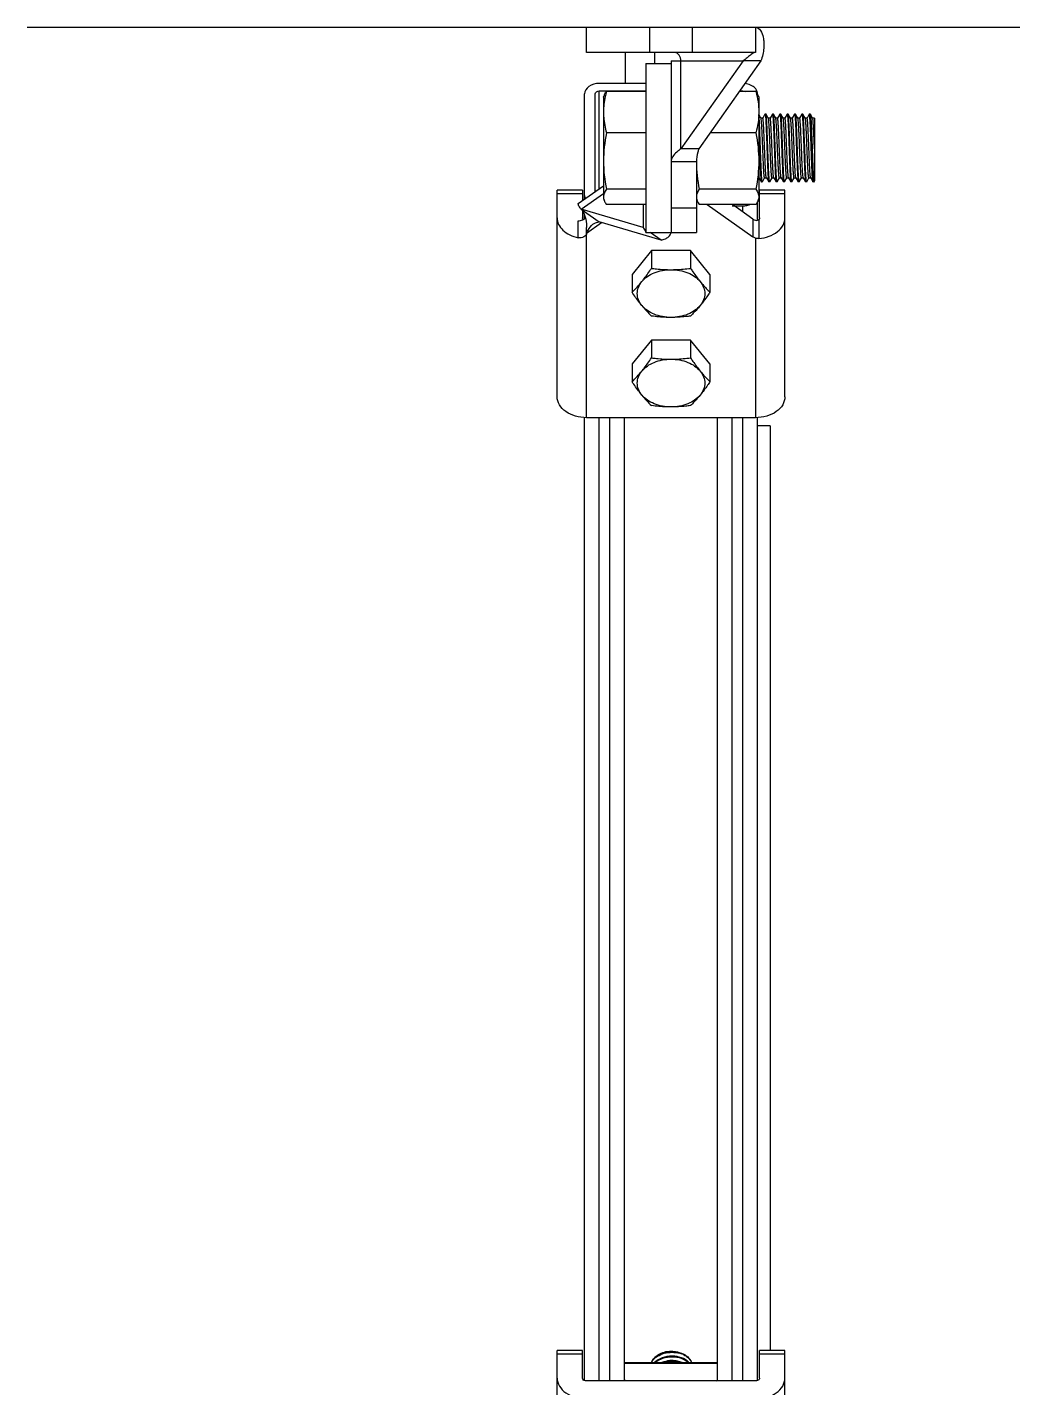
# Model space of a CAD drawing. Extents: x 27938 to 1042331, y -235042 to 1535213.
# Drawn here: x 721192 to 723906, y 767010 to 770755 of the extents above; entities that cross this region are included whole.
import ezdxf

# ---------------------------------------------------------------- set-up
doc = ezdxf.new("R2010")
doc.units = 0
doc.header["$LTSCALE"] = 1000
doc.header["$MEASUREMENT"] = 0
doc.layers.add('bz', color=2, linetype='Continuous')

msp = doc.modelspace()

# ---------------------------------------------------------------- linework, layer by layer
at = {"linetype": 'Continuous'}
for p, q in [((722732.6, 770684.9), (722732.6, 770754.6)), ((722732.6, 770754.6), (723197.3, 770754.6)), ((722906.9, 770684.9), (722906.9, 770754.6)), ((723023, 770754.6), (723023, 770684.9)), ((723197.3, 770754.6), (723197.3, 770684.9)), ((723197.3, 770684.9), (722732.6, 770684.9)), ((722838.8, 770684.9), (722838.8, 770599.8)), ((722919.3, 770684.9), (722919.3, 770654.5)), ((722895.2, 770654.5), (722895.2, 770189.9)), ((722895.2, 770654.5), (722964.9, 770654.5)), ((722964.9, 770661.7), (722964.9, 770189.9)), ((722964.9, 770661.7), (723163.2, 770661.7)), ((723163.2, 770661.7), (722992.1, 770419.7)), ((722992.1, 770419.7), (722992.1, 770661.7)), ((723212.5, 770661.7), (723041.4, 770419.7)), ((723212.5, 770661.7), (723163.2, 770661.7)), ((722895.2, 770599.8), (722767.4, 770599.8)), ((722726.8, 770281.1), (722726.8, 770571)), ((722755.8, 770301.7), (722755.8, 770571)), ((722767.4, 770309.9), (722767.4, 770579.2)), ((722767.4, 770579.2), (722895.2, 770579.2)), ((722779.1, 770561.6), (722780.9, 770566.7)), ((722779.1, 770561.6), (722779.1, 770282.8)), ((722895.2, 770577.6), (722786.9, 770577.6)), ((723198.7, 770577.6), (723153.1, 770577.6)), ((723154.2, 770579.2), (723162.4, 770579.2)), ((723162.4, 770577.6), (723162.4, 770579.2)), ((723204.7, 770566.7), (723206.5, 770561.6)), ((723206.5, 770561.6), (723206.5, 770282.8)), ((723212.5, 770504.1), (723206.5, 770514.4)), ((723212.6, 770503.9), (723212.5, 770504.1)), ((723217.5, 770504.1), (723212.5, 770504.1)), ((723212.8, 770503.5), (723212.6, 770503.9)), ((723223.6, 770514.9), (723217.4, 770504.1)), ((723223.6, 770514.9), (723223.8, 770515.1)), ((723226.4, 770515.1), (723223.8, 770515.1)), ((723226.6, 770514.9), (723226.4, 770515.1)), ((723232.8, 770504.1), (723226.6, 770514.9)), ((723232.9, 770503.9), (723232.8, 770504.1)), ((723237.8, 770504.1), (723232.8, 770504.1)), ((723244, 770514.9), (723237.7, 770504.1)), ((723244, 770514.9), (723244.2, 770515.1)), ((723246.7, 770515.1), (723244.2, 770515.1)), ((723246.9, 770514.9), (723246.7, 770515.1)), ((723253.2, 770504.1), (723246.9, 770514.9)), ((723253.3, 770503.9), (723253.2, 770504.1)), ((723258.1, 770504.1), (723253.2, 770504.1)), ((723264.3, 770514.9), (723258, 770504.1)), ((723264.3, 770514.9), (723264.5, 770515.1)), ((723267, 770515.1), (723264.5, 770515.1)), ((723267.2, 770514.9), (723267, 770515.1)), ((723273.5, 770504.1), (723267.2, 770514.9)), ((723273.6, 770503.9), (723273.5, 770504.1)), ((723278.5, 770504.1), (723273.5, 770504.1)), ((723273.7, 770503.7), (723273.6, 770503.9)), ((723284.6, 770514.9), (723278.4, 770504.1)), ((723284.6, 770514.9), (723284.8, 770515.1)), ((723287.4, 770515.1), (723284.8, 770515.1)), ((723287.6, 770514.9), (723287.4, 770515.1)), ((723293.8, 770504.1), (723287.6, 770514.9)), ((723293.9, 770503.9), (723293.8, 770504.1)), ((723298.8, 770504.1), (723293.8, 770504.1)), ((723305, 770514.9), (723298.7, 770504.1)), ((723305, 770514.9), (723305.2, 770515.1)), ((723307.7, 770515.1), (723305.2, 770515.1)), ((723307.9, 770514.9), (723307.7, 770515.1)), ((723314.1, 770504.1), (723307.9, 770514.9)), ((723314.2, 770503.9), (723314.1, 770504.1)), ((723319.1, 770504.1), (723314.1, 770504.1)), ((723325.3, 770514.9), (723319, 770504.1)), ((723325.3, 770514.9), (723325.5, 770515.1)), ((723328, 770515.1), (723325.5, 770515.1)), ((723328.2, 770514.9), (723328, 770515.1)), ((723334.5, 770504.1), (723328.2, 770514.9)), ((723334.6, 770503.9), (723334.5, 770504.1)), ((723339.4, 770504.1), (723334.5, 770504.1)), ((723345.6, 770514.9), (723339.4, 770504.1)), ((723345.8, 770515.1), (723345.6, 770514.9)), ((723348.3, 770515.1), (723345.8, 770515.1)), ((723348.3, 770515.1), (723348.5, 770514.9)), ((723354.8, 770504.1), (723348.5, 770514.9)), ((723348.5, 770514.9), (723348.6, 770514.8)), ((723354.9, 770503.9), (723354.8, 770504.1)), ((723359.8, 770504.1), (723354.8, 770504.1)), ((723359.9, 770504.4), (723359.7, 770504.1)), ((723359.9, 770504), (723359.8, 770504.1)), ((723359.9, 770504.4), (723359.9, 770331.4)), ((722895.2, 770463.8), (722786.9, 770463.8)), ((723198.7, 770463.8), (723072.6, 770463.8)), ((723041.4, 770419.7), (722992.1, 770419.7)), ((723034.6, 770384), (722964.9, 770384)), ((723034.6, 770384), (723034.6, 770189.9)), ((723206.5, 770340.3), (723207.2, 770340.3)), ((723207.1, 770340.5), (723207.2, 770340.3)), ((723207.2, 770340.3), (723213.5, 770329.4)), ((723216.4, 770329.4), (723222.6, 770340.2)), ((723222.6, 770340.3), (723227.5, 770340.3)), ((723227.4, 770340.5), (723227.3, 770340.7)), ((723227.4, 770340.5), (723227.5, 770340.3)), ((723227.5, 770340.3), (723233.8, 770329.4)), ((723236.7, 770329.4), (723243, 770340.2)), ((723242.9, 770340.3), (723247.8, 770340.3)), ((723247.7, 770340.5), (723247.8, 770340.3)), ((723247.8, 770340.3), (723254.1, 770329.4)), ((723257.1, 770329.4), (723263.3, 770340.2)), ((723263.2, 770340.3), (723268.2, 770340.3)), ((723268.1, 770340.5), (723268.2, 770340.3)), ((723268.2, 770340.3), (723274.5, 770329.4)), ((723277.4, 770329.4), (723283.6, 770340.2)), ((723283.5, 770340.3), (723288.5, 770340.3)), ((723288.4, 770340.5), (723288.5, 770340.3)), ((723288.5, 770340.3), (723294.8, 770329.4)), ((723297.7, 770329.4), (723303.9, 770340.2)), ((723303.9, 770340.3), (723308.8, 770340.3)), ((723308.7, 770340.5), (723308.8, 770340.3)), ((723308.8, 770340.3), (723315.1, 770329.4)), ((723318, 770329.4), (723324.3, 770340.2)), ((723324.2, 770340.3), (723329.2, 770340.3)), ((723329.1, 770340.5), (723328.4, 770343)), ((723329.1, 770340.5), (723329.2, 770340.3)), ((723329.2, 770340.3), (723335.4, 770329.4)), ((723338.4, 770329.4), (723344.6, 770340.2)), ((723344.5, 770340.3), (723349.5, 770340.3)), ((723349.4, 770340.5), (723349.5, 770340.3)), ((723349.5, 770340.3), (723355.8, 770329.4)), ((722651.3, 769737.3), (722651.3, 770306.1)), ((722721, 770306.1), (722651.3, 770306.1)), ((722721, 770295.8), (722651.3, 770295.8)), ((722709.6, 770269), (722779.1, 770318.1)), ((722717.3, 770253.6), (722779.1, 770297.2)), ((722721, 770306.1), (722721, 770277)), ((722895.2, 770308.4), (722786.9, 770308.4)), ((723198.7, 770308.4), (723042.5, 770308.4)), ((723208.8, 770230.1), (723208.8, 770306.1)), ((723278.5, 770306.1), (723208.8, 770306.1)), ((723278.5, 770295.8), (723208.8, 770295.8)), ((723213.5, 770329.4), (723213.7, 770329.2)), ((723216.2, 770329.2), (723213.7, 770329.2)), ((723216.4, 770329.4), (723216.2, 770329.2)), ((723233.8, 770329.4), (723234, 770329.2)), ((723236.5, 770329.2), (723234, 770329.2)), ((723236.7, 770329.4), (723236.5, 770329.2)), ((723254.1, 770329.4), (723254.3, 770329.2)), ((723256.9, 770329.2), (723254.3, 770329.2)), ((723257.1, 770329.4), (723256.9, 770329.2)), ((723274.5, 770329.4), (723274.7, 770329.2)), ((723277.2, 770329.2), (723274.7, 770329.2)), ((723277.4, 770329.4), (723277.2, 770329.2)), ((723278.5, 769737.3), (723278.5, 770306.1)), ((723294.8, 770329.4), (723295, 770329.2)), ((723297.5, 770329.2), (723295, 770329.2)), ((723297.7, 770329.4), (723297.5, 770329.2)), ((723315.1, 770329.4), (723315.3, 770329.2)), ((723317.8, 770329.2), (723315.3, 770329.2)), ((723318, 770329.4), (723317.8, 770329.2)), ((723335.4, 770329.4), (723335.6, 770329.2)), ((723338.2, 770329.2), (723335.6, 770329.2)), ((723338.4, 770329.4), (723338.2, 770329.2)), ((723358.5, 770329.2), (723356, 770329.2)), ((723358.5, 770329.2), (723358.7, 770329.4)), ((723358.7, 770329.4), (723359.9, 770331.4)), ((722779.1, 770282.8), (722780.9, 770277.7)), ((722895.2, 770266.7), (722786.9, 770266.7)), ((722888.4, 770266.7), (722888.4, 770203.5)), ((722964.9, 770257.9), (723034.6, 770257.9)), ((723034.6, 770282.8), (723036.5, 770277.7)), ((723198.7, 770266.7), (723042.5, 770266.7)), ((723064.2, 770266.7), (723190.4, 770177.4)), ((723133.3, 770263), (723162.4, 770263)), ((723190.4, 770226.7), (723133.9, 770266.7)), ((723162.4, 770246.6), (723162.4, 770263)), ((723203, 770223.4), (723203, 770274)), ((723204.7, 770277.7), (723206.5, 770282.8)), ((722709.4, 770175), (722709.4, 770221.9)), ((722717.3, 770253.6), (722766.6, 770218.7)), ((722888.4, 770203.5), (722717.3, 770253.6)), ((722721, 770251), (722721, 770230.1)), ((722726.8, 770227.6), (722726.8, 770237.8)), ((722726.8, 770237.7), (722730, 770226.1)), ((723190.4, 770226.7), (723190.4, 770177.4)), ((723206.8, 770225.5), (723206.8, 770173)), ((722732.6, 770187.9), (722773.4, 770216.7)), ((722732.6, 769679.8), (722732.6, 770203.6)), ((722937.7, 770168.6), (722766.6, 770218.7)), ((722895.2, 770189.9), (723034.6, 770189.9)), ((722937.7, 770168.6), (722907.7, 770189.9)), ((723197.2, 770174.1), (723197.2, 769679.8)), ((722911.2, 770139.8), (722857.6, 770074.1)), ((722911.2, 770139.8), (722911.2, 770090.9)), ((723018.5, 770139.8), (722911.2, 770139.8)), ((723018.5, 770139.8), (723018.5, 770090.9)), ((723072.2, 770074.1), (723018.5, 770139.8)), ((722857.6, 770074.1), (722857.6, 770025.2)), ((723072.2, 770074.1), (723072.2, 770025.2)), ((722911.2, 769893.4), (722857.6, 769827.7)), ((722911.2, 769893.4), (722911.2, 769844.5)), ((723018.5, 769893.4), (722911.2, 769893.4)), ((723018.5, 769893.4), (723018.5, 769844.5)), ((723072.2, 769827.7), (723018.5, 769893.4)), ((722857.6, 769827.7), (722857.6, 769778.8)), ((723072.2, 769827.7), (723072.2, 769778.8)), ((722726.8, 767029.6), (722726.8, 769679.8)), ((723197.2, 769679.8), (722732.6, 769679.8)), ((722767.4, 767028.4), (722767.4, 769679.8)), ((722796.5, 767028.4), (722796.5, 769679.8)), ((722837.1, 767028.4), (722837.1, 769679.8)), ((723092.7, 767028.4), (723092.7, 769679.8)), ((723133.3, 767028.4), (723133.3, 769679.8)), ((723162.4, 767028.4), (723162.4, 769679.8)), ((723203, 767029.6), (723203, 769679.8)), ((723237.9, 769657.1), (723203, 769657.1)), ((723237.9, 769657.1), (723237.9, 767112.5)), ((722651.3, 766543.7), (722651.3, 767112.5)), ((722721, 767112.5), (722651.3, 767112.5)), ((722721, 767036.6), (722721, 767112.5)), ((723208.8, 767036.6), (723208.8, 767112.5)), ((723278.5, 767112.5), (723208.8, 767112.5)), ((723278.5, 766543.7), (723278.5, 767112.5)), ((722721, 767102.3), (722651.3, 767102.3)), ((722837.1, 767079.3), (723092.7, 767079.3)), ((722837.1, 767077.6), (723092.7, 767077.6)), ((723278.5, 767102.3), (723208.8, 767102.3)), ((723197.2, 767028.4), (722732.6, 767028.4)), ((722839.2, 767029.9), (722840.6, 767028.4)), ((723089.2, 767028.4), (723090.6, 767029.9))]:
    msp.add_line(p, q, dxfattribs=at)
for points in [[(722721.5, 770250.6), (722723.3, 770246.9), (722726.8, 770237.7)], [(722730, 770226.1), (722732.1, 770213), (722732.6, 770203.6)]]:
    msp.add_lwpolyline(points, dxfattribs=at)
for centre, radius, start, end in [((723180.9, 770570.6), 22.2, 17.8947, 22.1691), ((722804.1, 770318.4), 108.4, 215.5714, 216.7651), ((722711.4, 770247.8), 25.6, 292.244, 297.8329), ((722712.1, 770246.4), 24, 297.8753, 299.7704), ((722625, 770266.1), 334.9, 313.9914, 320.7735), ((723143.8, 770200.4), 334.9, 219.2265, 226.0086), ((722625, 770019.7), 334.9, 313.9914, 320.7735), ((723143.8, 769954), 334.9, 219.2265, 226.0086), ((722967.4, 767029.9), 67.1, 100.3047, 102.2499), ((722967.5, 767017.1), 67.6, 99.5601, 100.813), ((722970.1, 767039.8), 68.9, 69.4703, 74.8773), ((722971, 767040.9), 66.1, 69.6939, 69.8962), ((722972, 767043.3), 63.5, 65.0364, 69.7243), ((722984.5, 767051.6), 40.6, 43.29, 44.8708)]:
    msp.add_arc(centre, radius, start, end, dxfattribs=at)
for points, knots in [([(723197.3, 770754.6), (723208.8, 770754.6), (723218.5, 770733.3), (723220.7, 770712.9), (723220.4, 770690.3), (723216.5, 770673.1), (723212.5, 770661.7)], [0, 0, 0, 0, 0.34128, 0.481725, 0.640517, 1, 1, 1, 1]), ([(722992.1, 770661.7), (722992.1, 770667.4), (722990, 770678), (722980.2, 770684.9), (722975.7, 770684.9)], [0, 0, 0, 0, 0.55976, 1, 1, 1, 1]), ([(723178.2, 770673.6), (723177.1, 770672.6), (723172.2, 770668.5), (723167.2, 770664.6), (723163.2, 770661.7)], [0, 0, 0, 0, 0.226541, 1, 1, 1, 1]), ([(723197.3, 770684.9), (723194.3, 770684.9), (723187.1, 770681.4), (723181.6, 770676.4), (723178.2, 770673.6)], [0, 0, 0, 0, 0.400704, 1, 1, 1, 1]), ([(722767.4, 770599.8), (722757.4, 770599.8), (722738.9, 770596), (722726.8, 770578.9), (722726.8, 770571)], [0, 0, 0, 0, 0.559767, 1, 1, 1, 1]), ([(723201.4, 770579), (723200.3, 770581.7), (723192.8, 770593), (723178.7, 770598.3), (723168.4, 770599.4)], [0, 0, 0, 0, 0.221061, 1, 1, 1, 1]), ([(722786.9, 770577.6), (722785.7, 770573), (722781.3, 770554.3), (722779.1, 770535.1), (722779.1, 770520.7)], [0, 0, 0, 0, 0.252048, 1, 1, 1, 1]), ([(722780.9, 770566.5), (722781.2, 770567.5), (722782.8, 770571.4), (722785.1, 770575), (722786.9, 770577.6)], [0, 0, 0, 0, 0.238306, 1, 1, 1, 1]), ([(723204.7, 770566.5), (723204.4, 770567.5), (723202.8, 770571.4), (723200.5, 770575), (723198.7, 770577.6)], [0, 0, 0, 0, 0.238306, 1, 1, 1, 1]), ([(723198.7, 770577.6), (723201.1, 770568.3), (723205, 770549.5), (723206.5, 770530.3), (723206.5, 770520.7)], [0, 0, 0, 0, 0.502209, 1, 1, 1, 1]), ([(723203, 770571), (723203, 770572.1), (723202.8, 770574.2), (723202.3, 770576.4), (723202, 770577.4)], [0, 0, 0, 0, 0.496614, 1, 1, 1, 1]), ([(722779.1, 770520.7), (722779.1, 770516), (722779.8, 770496.8), (722783.3, 770477.8), (722786.9, 770463.8)], [0, 0, 0, 0, 0.248826, 1, 1, 1, 1]), ([(723206.5, 770520.7), (723206.5, 770511.2), (723205, 770492), (723201.1, 770473.2), (723198.7, 770463.8)], [0, 0, 0, 0, 0.497791, 1, 1, 1, 1]), ([(723213.7, 770356.5), (723212.9, 770371.2), (723212.1, 770394.4), (723211, 770426), (723210.1, 770450.5), (723209.3, 770472.9), (723208.4, 770491.4), (723207.7, 770503.8), (723207.1, 770510.7), (723206.7, 770513.2), (723206.5, 770514.1)], [0, 0, 0, 0, 0.280313, 0.441626, 0.601058, 0.746568, 0.867171, 0.953784, 0.982215, 1, 1, 1, 1]), ([(723222.6, 770340.3), (723222.4, 770340.3), (723222.1, 770340.9), (723221.9, 770341.9), (723221.6, 770343.8), (723221.3, 770346.3), (723221, 770349.5), (723220.6, 770355), (723220, 770363.3), (723219.5, 770374.8), (723218.9, 770388), (723218.3, 770402.4), (723217.7, 770417.5), (723217.1, 770432.7), (723216.5, 770447.6), (723215.9, 770461.6), (723215.3, 770474.2), (723214.7, 770484.9), (723214.1, 770493.4), (723213.5, 770499.4), (723213.1, 770502.5), (723212.8, 770503.5)], [0, 0, 0, 0, 0.002911, 0.009851, 0.021077, 0.036552, 0.056152, 0.079719, 0.137881, 0.208992, 0.29053, 0.379595, 0.473019, 0.567477, 0.659607, 0.74613, 0.82397, 0.89036, 0.94295, 0.979899, 1, 1, 1, 1]), ([(723227.3, 770340.7), (723226.9, 770341.7), (723226.6, 770344.7), (723225.9, 770350.4), (723225.4, 770358.8), (723224.8, 770369.4), (723224.2, 770382), (723223.6, 770396), (723223, 770410.9), (723222.4, 770426.2), (723221.8, 770441.4), (723221.2, 770455.9), (723220.6, 770469.2), (723220, 770480.8), (723219.5, 770489.2), (723219, 770494.8), (723218.7, 770498), (723218.4, 770500.5), (723218.1, 770502.4), (723217.9, 770503.4), (723217.6, 770504.1), (723217.5, 770504.1)], [0, 0, 0, 0, 0.018814, 0.054691, 0.106467, 0.172314, 0.249877, 0.336373, 0.428694, 0.52352, 0.617441, 0.707082, 0.789219, 0.860904, 0.919566, 0.943342, 0.96312, 0.978736, 0.990065, 0.997067, 1, 1, 1, 1]), ([(723223.8, 770515.1), (723224, 770515.1), (723224.2, 770514.7), (723224.4, 770514), (723224.6, 770512.7), (723224.9, 770510.1), (723225.3, 770505.6), (723225.8, 770498.9), (723226.3, 770490.5), (723226.7, 770480.7), (723227.2, 770469.6), (723227.8, 770453), (723228.6, 770431), (723229.5, 770404.6), (723230.4, 770379.6), (723231.1, 770363.8), (723231.5, 770356.5)], [0, 0, 0, 0, 0.00218, 0.007156, 0.015174, 0.026244, 0.057342, 0.099842, 0.152844, 0.215209, 0.285592, 0.362474, 0.528996, 0.700446, 0.862075, 1, 1, 1, 1]), ([(723234, 770356.5), (723233.6, 770363.6), (723233, 770379), (723232.1, 770403.2), (723231.2, 770429), (723230.3, 770454.2), (723229.6, 770474), (723228.9, 770487.9), (723228.5, 770496.5), (723228, 770503.6), (723227.6, 770509), (723227.1, 770512.5), (723226.9, 770514.4), (723226.6, 770514.9)], [0, 0, 0, 0, 0.134252, 0.291372, 0.458537, 0.622096, 0.768683, 0.831794, 0.886343, 0.931217, 0.965509, 0.98855, 1, 1, 1, 1]), ([(723242.9, 770340.3), (723242.7, 770340.3), (723242.4, 770341), (723242.2, 770342), (723241.9, 770343.9), (723241.6, 770346.5), (723241.3, 770349.8), (723240.9, 770355.4), (723240.3, 770364), (723239.7, 770375.8), (723239.1, 770389.3), (723238.5, 770404), (723237.9, 770419.4), (723237.3, 770434.9), (723236.7, 770449.9), (723236.1, 770463.9), (723235.5, 770476.4), (723234.9, 770486.8), (723234.3, 770494.9), (723233.8, 770500.1), (723233.3, 770502.7), (723233.1, 770503.6), (723232.9, 770503.9)], [0, 0, 0, 0, 0.002979, 0.01011, 0.021658, 0.037569, 0.057721, 0.081935, 0.141647, 0.214533, 0.297928, 0.388772, 0.483731, 0.57932, 0.672029, 0.758454, 0.835426, 0.900125, 0.95019, 0.983823, 0.99411, 1, 1, 1, 1]), ([(723247.7, 770340.5), (723247.6, 770340.8), (723247.4, 770341.6), (723246.9, 770344.3), (723246.4, 770349.4), (723245.8, 770357.5), (723245.2, 770368), (723244.6, 770380.4), (723244, 770394.4), (723243.4, 770409.5), (723242.8, 770424.9), (723242.2, 770440.3), (723241.6, 770455), (723240.9, 770468.5), (723240.3, 770480.3), (723239.8, 770488.9), (723239.4, 770494.6), (723239.1, 770497.9), (723238.8, 770500.4), (723238.5, 770502.4), (723238.2, 770503.4), (723238, 770504.1), (723237.8, 770504.1)], [0, 0, 0, 0, 0.005873, 0.016149, 0.049758, 0.099805, 0.164491, 0.241456, 0.327881, 0.420594, 0.516191, 0.611162, 0.702019, 0.785427, 0.858327, 0.918049, 0.942268, 0.962424, 0.978339, 0.989888, 0.997021, 1, 1, 1, 1]), ([(723244.2, 770515.1), (723244.3, 770515.1), (723244.5, 770514.7), (723244.7, 770514), (723244.9, 770512.7), (723245.3, 770510.1), (723245.7, 770505.6), (723246.1, 770498.9), (723246.6, 770490.5), (723247.1, 770480.7), (723247.5, 770469.6), (723248.2, 770453), (723248.9, 770431), (723249.9, 770404.6), (723250.8, 770379.6), (723251.4, 770363.8), (723251.8, 770356.5)], [0, 0, 0, 0, 0.002174, 0.007143, 0.015154, 0.026218, 0.057307, 0.099799, 0.152794, 0.215155, 0.285537, 0.362422, 0.52895, 0.70041, 0.86206, 1, 1, 1, 1]), ([(723254.3, 770356.5), (723254, 770363.6), (723253.3, 770379), (723252.4, 770403.2), (723251.5, 770429), (723250.7, 770454.2), (723249.9, 770474), (723249.3, 770487.9), (723248.8, 770496.5), (723248.3, 770503.6), (723247.9, 770509), (723247.4, 770512.5), (723247.2, 770514.4), (723246.9, 770514.9)], [0, 0, 0, 0, 0.134248, 0.291362, 0.458527, 0.622086, 0.768676, 0.831791, 0.886342, 0.931217, 0.965509, 0.988549, 1, 1, 1, 1]), ([(723263.2, 770340.3), (723263, 770340.3), (723262.8, 770341), (723262.5, 770342), (723262.2, 770343.9), (723261.9, 770346.5), (723261.6, 770349.8), (723261.2, 770355.4), (723260.7, 770364), (723260.1, 770375.8), (723259.5, 770389.3), (723258.8, 770404), (723258.2, 770419.4), (723257.6, 770434.9), (723257, 770449.9), (723256.4, 770463.9), (723255.8, 770476.4), (723255.2, 770486.8), (723254.6, 770494.9), (723254.1, 770500.1), (723253.6, 770502.7), (723253.4, 770503.6), (723253.3, 770503.9)], [0, 0, 0, 0, 0.002978, 0.01011, 0.021657, 0.037569, 0.057721, 0.081935, 0.141646, 0.214533, 0.297927, 0.388772, 0.483732, 0.579321, 0.67203, 0.758455, 0.835427, 0.900125, 0.95019, 0.983823, 0.994113, 1, 1, 1, 1]), ([(723268.1, 770340.5), (723267.9, 770340.8), (723267.7, 770341.6), (723267.2, 770344.3), (723266.7, 770349.4), (723266.1, 770357.5), (723265.5, 770368), (723264.9, 770380.4), (723264.3, 770394.4), (723263.7, 770409.5), (723263.1, 770424.9), (723262.5, 770440.3), (723261.9, 770455), (723261.3, 770468.5), (723260.7, 770480.3), (723260.1, 770488.9), (723259.7, 770494.6), (723259.4, 770497.9), (723259.1, 770500.4), (723258.8, 770502.4), (723258.6, 770503.4), (723258.3, 770504.1), (723258.1, 770504.1)], [0, 0, 0, 0, 0.005876, 0.016149, 0.049759, 0.099805, 0.164492, 0.241457, 0.327882, 0.420595, 0.516191, 0.611162, 0.702019, 0.785427, 0.858326, 0.918049, 0.942268, 0.962424, 0.978338, 0.989888, 0.99702, 1, 1, 1, 1]), ([(723264.5, 770515.1), (723264.6, 770515.1), (723264.8, 770514.7), (723265, 770514), (723265.3, 770512.7), (723265.6, 770510.1), (723266, 770505.6), (723266.5, 770498.9), (723266.9, 770490.5), (723267.4, 770480.7), (723267.9, 770469.6), (723268.5, 770453), (723269.3, 770431), (723270.2, 770404.6), (723271.1, 770379.6), (723271.8, 770363.8), (723272.1, 770356.5)], [0, 0, 0, 0, 0.002175, 0.007145, 0.015158, 0.026223, 0.057313, 0.099807, 0.152805, 0.215171, 0.285555, 0.36244, 0.528965, 0.700426, 0.862068, 1, 1, 1, 1]), ([(723274.7, 770356.5), (723274.3, 770363.6), (723273.7, 770379), (723272.8, 770403.2), (723271.9, 770429), (723271, 770454.2), (723270.2, 770474), (723269.6, 770487.9), (723269.1, 770496.5), (723268.7, 770503.6), (723268.3, 770509), (723267.8, 770512.5), (723267.5, 770514.4), (723267.2, 770514.9)], [0, 0, 0, 0, 0.134249, 0.291369, 0.458531, 0.622086, 0.768675, 0.831789, 0.886339, 0.931214, 0.965507, 0.988549, 1, 1, 1, 1]), ([(723283.5, 770340.3), (723283.4, 770340.3), (723283.1, 770340.9), (723282.9, 770341.9), (723282.6, 770343.9), (723282.3, 770346.4), (723282, 770349.6), (723281.5, 770355.2), (723281, 770363.6), (723280.4, 770375.2), (723279.8, 770388.6), (723279.2, 770403.1), (723278.6, 770418.3), (723278, 770433.7), (723277.4, 770448.6), (723276.8, 770462.6), (723276.2, 770475.1), (723275.6, 770485.8), (723275, 770494.1), (723274.4, 770499.8), (723274.1, 770502.8), (723273.7, 770503.7)], [0, 0, 0, 0, 0.00294, 0.009963, 0.021326, 0.036989, 0.056826, 0.080671, 0.139499, 0.211374, 0.29371, 0.383542, 0.477628, 0.572576, 0.664959, 0.751445, 0.828916, 0.894583, 0.946089, 0.981611, 1, 1, 1, 1]), ([(723288.2, 770340.9), (723287.9, 770341.9), (723287.5, 770345.1), (723286.9, 770351.1), (723286.3, 770359.6), (723285.7, 770370.4), (723285.1, 770383), (723284.5, 770397), (723283.9, 770411.8), (723283.3, 770427.1), (723282.7, 770442.1), (723282.1, 770456.5), (723281.5, 770469.7), (723281, 770481.1), (723280.4, 770489.4), (723280, 770494.9), (723279.7, 770498.1), (723279.4, 770500.6), (723279.1, 770502.4), (723278.9, 770503.4), (723278.6, 770504.1), (723278.5, 770504.1)], [0, 0, 0, 0, 0.020522, 0.05782, 0.110674, 0.177241, 0.25517, 0.341702, 0.433769, 0.528107, 0.621369, 0.710247, 0.791589, 0.862513, 0.920514, 0.944012, 0.963555, 0.978984, 0.990176, 0.997096, 1, 1, 1, 1]), ([(723284.8, 770515.1), (723284.9, 770515.1), (723285.2, 770514.7), (723285.3, 770514), (723285.6, 770512.7), (723285.9, 770510.1), (723286.3, 770505.6), (723286.8, 770498.9), (723287.2, 770490.5), (723287.7, 770480.7), (723288.2, 770469.6), (723288.8, 770453), (723289.6, 770431), (723290.5, 770404.6), (723291.4, 770379.6), (723292.1, 770363.8), (723292.4, 770356.5)], [0, 0, 0, 0, 0.002179, 0.007154, 0.015171, 0.02624, 0.057337, 0.099835, 0.152836, 0.215199, 0.285581, 0.362463, 0.528986, 0.700438, 0.862072, 1, 1, 1, 1]), ([(723295, 770356.5), (723294.6, 770363.6), (723294, 770379), (723293.1, 770403.2), (723292.2, 770429), (723291.3, 770454.2), (723290.5, 770474), (723289.9, 770487.9), (723289.5, 770496.5), (723289, 770503.6), (723288.6, 770509), (723288.1, 770512.5), (723287.9, 770514.4), (723287.6, 770514.9)], [0, 0, 0, 0, 0.134251, 0.29137, 0.458536, 0.622096, 0.768683, 0.831794, 0.886344, 0.931218, 0.96551, 0.98855, 1, 1, 1, 1]), ([(723303.9, 770340.3), (723303.7, 770340.3), (723303.4, 770341), (723303.2, 770342), (723302.9, 770343.9), (723302.6, 770346.5), (723302.3, 770349.8), (723301.8, 770355.4), (723301.3, 770364), (723300.7, 770375.8), (723300.1, 770389.3), (723299.5, 770404), (723298.9, 770419.4), (723298.3, 770434.9), (723297.7, 770449.9), (723297.1, 770463.9), (723296.5, 770476.4), (723295.9, 770486.8), (723295.3, 770494.9), (723294.8, 770500.1), (723294.3, 770502.7), (723294.1, 770503.6), (723293.9, 770503.9)], [0, 0, 0, 0, 0.002979, 0.01011, 0.021658, 0.037569, 0.057721, 0.081935, 0.141647, 0.214533, 0.297928, 0.388772, 0.483732, 0.57932, 0.672029, 0.758455, 0.835426, 0.900125, 0.95019, 0.983823, 0.994111, 1, 1, 1, 1]), ([(723308.7, 770340.5), (723308.6, 770340.8), (723308.3, 770341.6), (723307.9, 770344.3), (723307.4, 770349.4), (723306.8, 770357.5), (723306.2, 770368), (723305.6, 770380.4), (723305, 770394.4), (723304.4, 770409.5), (723303.8, 770424.9), (723303.1, 770440.3), (723302.5, 770455), (723301.9, 770468.5), (723301.3, 770480.3), (723300.8, 770488.9), (723300.4, 770494.6), (723300.1, 770497.9), (723299.8, 770500.4), (723299.5, 770502.4), (723299.2, 770503.4), (723298.9, 770504.1), (723298.8, 770504.1)], [0, 0, 0, 0, 0.005874, 0.016149, 0.049759, 0.099805, 0.164491, 0.241457, 0.327881, 0.420594, 0.516191, 0.611162, 0.702019, 0.785427, 0.858327, 0.918049, 0.942268, 0.962424, 0.978338, 0.989888, 0.997021, 1, 1, 1, 1]), ([(723305.2, 770515.1), (723305.3, 770515.1), (723305.5, 770514.7), (723305.7, 770514), (723305.9, 770512.7), (723306.2, 770510.1), (723306.7, 770505.6), (723307.1, 770498.9), (723307.6, 770490.5), (723308, 770480.7), (723308.5, 770469.6), (723309.2, 770453), (723309.9, 770431), (723310.8, 770404.6), (723311.8, 770379.6), (723312.4, 770363.8), (723312.8, 770356.5)], [0, 0, 0, 0, 0.002173, 0.00714, 0.01515, 0.026213, 0.0573, 0.09979, 0.152784, 0.215145, 0.285528, 0.362414, 0.528942, 0.700406, 0.862059, 1, 1, 1, 1]), ([(723315.3, 770356.5), (723315, 770363.6), (723314.3, 770379), (723313.4, 770403.2), (723312.5, 770429), (723311.6, 770454.2), (723310.9, 770474), (723310.2, 770487.9), (723309.8, 770496.5), (723309.3, 770503.6), (723308.9, 770509), (723308.4, 770512.5), (723308.2, 770514.4), (723307.9, 770514.9)], [0, 0, 0, 0, 0.134247, 0.291362, 0.458526, 0.622082, 0.768672, 0.831787, 0.88634, 0.931215, 0.965508, 0.988549, 1, 1, 1, 1]), ([(723323.4, 770343), (723322.7, 770346.9), (723322, 770357.7), (723320.9, 770377.2), (723319.9, 770402.1), (723318.8, 770429.6), (723317.9, 770452.4), (723317.1, 770469.4), (723316.6, 770480.2), (723316, 770489.2), (723315.5, 770496.2), (723315, 770500.6), (723314.6, 770502.9), (723314.4, 770503.6), (723314.2, 770503.9)], [0, 0, 0, 0, 0.074943, 0.200842, 0.362373, 0.539776, 0.711331, 0.788253, 0.85604, 0.912609, 0.95623, 0.985597, 0.994677, 1, 1, 1, 1]), ([(723328.4, 770343), (723327.8, 770347.1), (723327.1, 770358.3), (723326, 770378.4), (723324.9, 770404.1), (723324, 770427.7), (723323.2, 770446.8), (723322.6, 770460.2), (723322.1, 770472.4), (723321.5, 770483), (723320.9, 770491.6), (723320.4, 770497.4), (723320, 770500.9), (723319.7, 770502.6), (723319.5, 770503.5), (723319.3, 770504.1), (723319.1, 770504.1)], [0, 0, 0, 0, 0.077318, 0.207666, 0.3744, 0.556123, 0.645307, 0.729501, 0.805982, 0.872279, 0.926255, 0.966184, 0.980475, 0.990844, 0.997262, 1, 1, 1, 1]), ([(723325.5, 770515.1), (723325.6, 770515.1), (723325.8, 770514.7), (723326, 770514), (723326.2, 770512.7), (723326.6, 770510.1), (723327, 770505.6), (723327.4, 770498.9), (723327.9, 770490.5), (723328.4, 770480.7), (723328.8, 770469.6), (723329.5, 770453), (723330.3, 770431), (723331.2, 770404.6), (723332.1, 770379.6), (723332.7, 770363.8), (723333.1, 770356.5)], [0, 0, 0, 0, 0.002177, 0.007149, 0.015163, 0.02623, 0.057323, 0.099818, 0.152818, 0.215183, 0.285568, 0.362452, 0.528976, 0.700434, 0.862071, 1, 1, 1, 1]), ([(723335.6, 770356.5), (723335.3, 770363.6), (723334.6, 770379), (723333.8, 770403.2), (723332.9, 770429), (723332, 770454.2), (723331.2, 770474), (723330.6, 770487.9), (723330.1, 770496.5), (723329.7, 770503.6), (723329.2, 770509), (723328.8, 770512.5), (723328.5, 770514.4), (723328.2, 770514.9)], [0, 0, 0, 0, 0.134252, 0.291372, 0.458534, 0.62209, 0.768678, 0.831791, 0.88634, 0.931215, 0.965508, 0.988549, 1, 1, 1, 1]), ([(723344.5, 770340.3), (723344.4, 770340.3), (723344.1, 770341), (723343.8, 770342), (723343.5, 770343.9), (723343.2, 770346.5), (723342.9, 770349.8), (723342.5, 770355.4), (723342, 770364), (723341.4, 770375.8), (723340.8, 770389.3), (723340.2, 770404), (723339.5, 770419.4), (723338.9, 770434.9), (723338.3, 770449.9), (723337.7, 770463.9), (723337.1, 770476.4), (723336.5, 770486.8), (723335.9, 770494.9), (723335.4, 770500.1), (723335, 770502.7), (723334.7, 770503.6), (723334.6, 770503.9)], [0, 0, 0, 0, 0.002979, 0.01011, 0.021658, 0.037569, 0.057721, 0.081935, 0.141647, 0.214533, 0.297928, 0.388772, 0.483731, 0.57932, 0.672029, 0.758454, 0.835426, 0.900125, 0.95019, 0.983823, 0.99411, 1, 1, 1, 1]), ([(723349.4, 770340.5), (723349.2, 770340.8), (723349, 770341.6), (723348.5, 770344.3), (723348, 770349.4), (723347.4, 770357.5), (723346.8, 770368), (723346.2, 770380.4), (723345.6, 770394.4), (723345, 770409.5), (723344.4, 770424.9), (723343.8, 770440.3), (723343.2, 770455), (723342.6, 770468.5), (723342, 770480.3), (723341.5, 770488.9), (723341, 770494.6), (723340.7, 770497.9), (723340.4, 770500.4), (723340.1, 770502.4), (723339.9, 770503.4), (723339.6, 770504.1), (723339.4, 770504.1)], [0, 0, 0, 0, 0.005876, 0.016149, 0.049759, 0.099805, 0.164492, 0.241457, 0.327882, 0.420595, 0.516192, 0.611162, 0.702019, 0.785427, 0.858326, 0.918049, 0.942268, 0.962424, 0.978338, 0.989888, 0.99702, 1, 1, 1, 1]), ([(723355.8, 770329.4), (723355.6, 770329.7), (723355.4, 770330.7), (723355.1, 770332.5), (723354.8, 770335.1), (723354.4, 770340.2), (723353.8, 770348.4), (723353.2, 770360.3), (723352.6, 770374.4), (723352, 770390.3), (723351.4, 770407.3), (723350.8, 770424.9), (723350.2, 770442.4), (723349.6, 770459.2), (723349, 770474.6), (723348.4, 770488), (723347.8, 770497.8), (723347.4, 770504.3), (723347.1, 770508), (723346.8, 770511), (723346.5, 770513.2), (723346.2, 770514.3), (723346, 770515.1), (723345.8, 770515.1)], [0, 0, 0, 0, 0.005461, 0.015369, 0.029712, 0.048378, 0.097984, 0.162392, 0.239234, 0.32568, 0.418537, 0.514379, 0.609666, 0.700878, 0.784648, 0.857887, 0.917894, 0.942228, 0.962473, 0.978452, 0.990029, 0.997146, 1, 1, 1, 1]), ([(723348.6, 770514.8), (723348.8, 770514.4), (723349, 770513.3), (723349.5, 770510.2), (723349.9, 770504.2), (723350.5, 770494.9), (723351.1, 770482.9), (723351.7, 770468.7), (723352.3, 770452.8), (723352.9, 770435.8), (723353.6, 770418.3), (723354.2, 770401), (723354.8, 770384.4), (723355.4, 770369.2), (723356, 770355.9), (723356.5, 770346.3), (723356.9, 770339.9), (723357.2, 770336.2), (723357.5, 770333.3), (723357.8, 770331.1), (723358.1, 770330), (723358.3, 770329.2), (723358.5, 770329.2)], [0, 0, 0, 0, 0.006475, 0.017345, 0.052019, 0.102898, 0.168161, 0.245445, 0.331943, 0.424513, 0.519786, 0.6143, 0.704615, 0.787448, 0.85979, 0.919015, 0.943021, 0.962988, 0.978745, 0.990161, 0.99718, 1, 1, 1, 1]), ([(723359.9, 770419.8), (723359.5, 770430), (723358.9, 770445), (723358, 770464.1), (723357.4, 770476.5), (723356.8, 770486.9), (723356.2, 770495), (723355.8, 770500.1), (723355.3, 770502.7), (723355.1, 770503.6), (723354.9, 770503.9)], [0, 0, 0, 0, 0.365048, 0.532447, 0.681469, 0.806694, 0.90358, 0.968671, 0.988591, 1, 1, 1, 1]), ([(723206.5, 770477.5), (723207, 770467.7), (723208.5, 770427.4), (723209.6, 770387), (723211.1, 770356.5)], [0, 0, 0, 0, 0.243471, 1, 1, 1, 1]), ([(722992.1, 770419.7), (722988.1, 770416.9), (722976.2, 770408.1), (722964.9, 770394.4), (722964.9, 770384)], [0, 0, 0, 0, 0.32007, 1, 1, 1, 1]), ([(723041.4, 770419.7), (723040.4, 770416.8), (723036.6, 770405.2), (723034.6, 770393), (723034.6, 770384)], [0, 0, 0, 0, 0.257441, 1, 1, 1, 1]), ([(723207.1, 770340.5), (723207, 770340.6), (723206.8, 770341.3), (723206.6, 770342), (723206.5, 770342.6)], [0, 0, 0, 0, 0.15445, 1, 1, 1, 1]), ([(723211.1, 770356.5), (723211.3, 770352.9), (723211.6, 770346.5), (723212.1, 770339.1), (723212.6, 770334.6), (723212.8, 770332.2), (723213.1, 770330.5), (723213.3, 770329.7), (723213.5, 770329.4)], [0, 0, 0, 0, 0.396699, 0.701381, 0.816026, 0.904317, 0.965635, 1, 1, 1, 1]), ([(723216.2, 770329.2), (723216, 770329.2), (723215.8, 770330.1), (723215.5, 770331.2), (723215.2, 770333.6), (723214.9, 770336.6), (723214.6, 770340.5), (723214.1, 770347.2), (723213.9, 770352.6), (723213.7, 770356.5)], [0, 0, 0, 0, 0.020032, 0.070193, 0.151802, 0.264388, 0.406949, 0.578205, 1, 1, 1, 1]), ([(723231.5, 770356.5), (723231.6, 770352.9), (723232, 770346.5), (723232.5, 770339.1), (723232.9, 770334.6), (723233.2, 770332.2), (723233.5, 770330.5), (723233.7, 770329.7), (723233.8, 770329.4)], [0, 0, 0, 0, 0.396703, 0.701378, 0.816024, 0.904313, 0.965634, 1, 1, 1, 1]), ([(723236.5, 770329.2), (723236.4, 770329.2), (723236.1, 770330.1), (723235.8, 770331.2), (723235.5, 770333.6), (723235.2, 770336.6), (723234.9, 770340.5), (723234.5, 770347.2), (723234.2, 770352.6), (723234, 770356.5)], [0, 0, 0, 0, 0.019992, 0.070121, 0.15171, 0.264292, 0.406859, 0.578131, 1, 1, 1, 1]), ([(723251.8, 770356.5), (723252, 770352.9), (723252.3, 770346.5), (723252.8, 770339.1), (723253.2, 770334.6), (723253.5, 770332.2), (723253.8, 770330.5), (723254, 770329.7), (723254.1, 770329.4)], [0, 0, 0, 0, 0.396697, 0.701376, 0.816023, 0.904315, 0.965634, 1, 1, 1, 1]), ([(723256.9, 770329.2), (723256.7, 770329.2), (723256.4, 770330.1), (723256.2, 770331.2), (723255.9, 770333.6), (723255.6, 770336.6), (723255.2, 770340.5), (723254.8, 770347.2), (723254.5, 770352.6), (723254.3, 770356.5)], [0, 0, 0, 0, 0.020046, 0.070224, 0.151839, 0.264427, 0.406984, 0.57823, 1, 1, 1, 1]), ([(723272.1, 770356.5), (723272.3, 770352.9), (723272.6, 770346.5), (723273.1, 770339.1), (723273.5, 770334.6), (723273.8, 770332.2), (723274.1, 770330.5), (723274.3, 770329.7), (723274.5, 770329.4)], [0, 0, 0, 0, 0.3967, 0.70138, 0.816026, 0.904316, 0.965635, 1, 1, 1, 1]), ([(723277.2, 770329.2), (723277, 770329.2), (723276.8, 770330.1), (723276.5, 770331.2), (723276.2, 770333.6), (723275.9, 770336.6), (723275.6, 770340.5), (723275.1, 770347.2), (723274.8, 770352.6), (723274.7, 770356.5)], [0, 0, 0, 0, 0.020019, 0.070169, 0.151771, 0.264355, 0.406918, 0.57818, 1, 1, 1, 1]), ([(723292.4, 770356.5), (723292.6, 770352.9), (723293, 770346.5), (723293.5, 770339.1), (723293.9, 770334.6), (723294.2, 770332.2), (723294.4, 770330.5), (723294.6, 770329.7), (723294.8, 770329.4)], [0, 0, 0, 0, 0.396702, 0.701375, 0.816022, 0.904313, 0.965635, 1, 1, 1, 1]), ([(723297.5, 770329.2), (723297.3, 770329.2), (723297.1, 770330.1), (723296.8, 770331.2), (723296.5, 770333.6), (723296.2, 770336.6), (723295.9, 770340.5), (723295.5, 770347.2), (723295.2, 770352.6), (723295, 770356.5)], [0, 0, 0, 0, 0.020003, 0.070142, 0.151736, 0.26432, 0.406884, 0.578149, 1, 1, 1, 1]), ([(723312.8, 770356.5), (723313, 770352.9), (723313.3, 770346.5), (723313.8, 770339.1), (723314.2, 770334.6), (723314.5, 770332.2), (723314.8, 770330.5), (723315, 770329.7), (723315.1, 770329.4)], [0, 0, 0, 0, 0.396699, 0.701381, 0.816026, 0.904317, 0.965635, 1, 1, 1, 1]), ([(723317, 770332.3), (723316.6, 770335.4), (723316, 770343.4), (723315.6, 770351.5), (723315.3, 770356.5)], [0, 0, 0, 0, 0.384851, 1, 1, 1, 1]), ([(723324.2, 770340.3), (723323.9, 770340.3), (723323.6, 770341.6), (723323.5, 770342.3), (723323.4, 770343)], [0, 0, 0, 0, 0.278506, 1, 1, 1, 1]), ([(723333.1, 770356.5), (723333.3, 770351.5), (723333.8, 770343.4), (723334.4, 770335.4), (723334.8, 770332.3)], [0, 0, 0, 0, 0.615149, 1, 1, 1, 1]), ([(723338.2, 770329.2), (723338, 770329.2), (723337.7, 770330.1), (723337.5, 770331.2), (723337.2, 770333.6), (723336.9, 770336.6), (723336.6, 770340.5), (723336.1, 770347.2), (723335.8, 770352.6), (723335.6, 770356.5)], [0, 0, 0, 0, 0.020006, 0.070146, 0.151741, 0.264322, 0.406888, 0.578156, 1, 1, 1, 1]), ([(722786.9, 770308.4), (722784.6, 770305.1), (722780.7, 770298.6), (722779.1, 770291.1), (722779.1, 770287.5)], [0, 0, 0, 0, 0.526507, 1, 1, 1, 1]), ([(723042.5, 770308.4), (723040.2, 770305.1), (723036.3, 770298.6), (723034.6, 770291.1), (723034.6, 770287.5)], [0, 0, 0, 0, 0.526507, 1, 1, 1, 1]), ([(723198.7, 770308.4), (723201, 770305.1), (723204.8, 770298.6), (723206.5, 770291.1), (723206.5, 770287.5)], [0, 0, 0, 0, 0.526507, 1, 1, 1, 1]), ([(723317.8, 770329.2), (723317.8, 770329.2), (723317.6, 770329.6), (723317.3, 770330.5), (723317.1, 770331.5), (723317, 770332.3)], [0, 0, 0, 0, 0.088107, 0.278317, 1, 1, 1, 1]), ([(723334.8, 770332.3), (723334.9, 770331.7), (723335.1, 770330.7), (723335.3, 770329.7), (723335.4, 770329.4)], [0, 0, 0, 0, 0.645687, 1, 1, 1, 1]), ([(723356, 770329.2), (723355.9, 770329.2), (723355.9, 770329.3), (723355.8, 770329.4), (723355.8, 770329.4)], [0, 0, 0, 0, 0.399347, 1, 1, 1, 1]), ([(722716, 770255.4), (722713.8, 770258.4), (722711.2, 770262.5), (722709.3, 770267), (722709.2, 770268.7), (722709.6, 770269)], [0, 0, 0, 0, 0.718432, 0.910505, 1, 1, 1, 1]), ([(722779.1, 770287.5), (722779.1, 770285.1), (722779.6, 770281.8), (722780.6, 770278.6), (722780.9, 770277.8)], [0, 0, 0, 0, 0.743021, 1, 1, 1, 1]), ([(722780.9, 770277.8), (722781.2, 770276.9), (722782.8, 770273), (722785.1, 770269.3), (722786.9, 770266.7)], [0, 0, 0, 0, 0.238306, 1, 1, 1, 1]), ([(723034.6, 770287.5), (723034.6, 770286.7), (723034.8, 770283.4), (723035.6, 770280.2), (723036.4, 770277.8)], [0, 0, 0, 0, 0.24568, 1, 1, 1, 1]), ([(723036.4, 770277.8), (723036.8, 770276.9), (723038.4, 770273), (723040.6, 770269.3), (723042.5, 770266.7)], [0, 0, 0, 0, 0.238306, 1, 1, 1, 1]), ([(723204.7, 770277.8), (723204.4, 770276.9), (723202.8, 770273), (723200.5, 770269.3), (723198.7, 770266.7)], [0, 0, 0, 0, 0.238306, 1, 1, 1, 1]), ([(723206.5, 770287.5), (723206.5, 770286.7), (723206.4, 770283.4), (723205.6, 770280.2), (723204.7, 770277.8)], [0, 0, 0, 0, 0.24568, 1, 1, 1, 1]), ([(722651.3, 770230.1), (722651.3, 770223.9), (722654.4, 770210.9), (722667.2, 770194.3), (722686.2, 770181.7), (722701.4, 770176.7), (722709.4, 770175)], [0, 0, 0, 0, 0.215862, 0.450689, 0.713102, 1, 1, 1, 1]), ([(723206.8, 770173), (723216.4, 770173.8), (723234.6, 770177.7), (723258.1, 770190.1), (723274.4, 770208.1), (723278.5, 770223.1), (723278.5, 770230.1)], [0, 0, 0, 0, 0.28821, 0.553531, 0.788229, 1, 1, 1, 1]), ([(722732.6, 770187.9), (722732.1, 770183.6), (722725.2, 770174.7), (722714.6, 770173.9), (722709.4, 770175)], [0, 0, 0, 0, 0.450677, 1, 1, 1, 1]), ([(722732.6, 770187.9), (722733.8, 770190.5), (722738, 770199.4), (722744, 770208), (722749.8, 770212.1)], [0, 0, 0, 0, 0.286839, 1, 1, 1, 1]), ([(722749.8, 770212.1), (722751, 770212.9), (722756.2, 770216.1), (722762.1, 770217.8), (722766.6, 770218.7)], [0, 0, 0, 0, 0.236507, 1, 1, 1, 1]), ([(722895.2, 770189.9), (722895.2, 770190.9), (722894.4, 770196.1), (722891, 770200.3), (722888.4, 770203.5)], [0, 0, 0, 0, 0.20333, 1, 1, 1, 1]), ([(722937.7, 770168.6), (722941.6, 770169.5), (722948.8, 770171.7), (722959.4, 770177.4), (722964.9, 770185.1), (722964.9, 770189.9)], [0, 0, 0, 0, 0.332264, 0.60543, 1, 1, 1, 1]), ([(722884.4, 770054.4), (722886.7, 770057.2), (722896.1, 770069), (722904.8, 770081.4), (722911.2, 770090.9)], [0, 0, 0, 0, 0.239452, 1, 1, 1, 1]), ([(722884.4, 770054.4), (722893.2, 770065.1), (722919.2, 770082.1), (722949.1, 770087.2), (722964.9, 770087.2)], [0, 0, 0, 0, 0.468341, 1, 1, 1, 1]), ([(722911.2, 770090.9), (722915.7, 770090.3), (722933.5, 770088.3), (722951.4, 770087.2), (722964.9, 770087.2)], [0, 0, 0, 0, 0.249182, 1, 1, 1, 1]), ([(722964.9, 770087.2), (722969.4, 770087.2), (722987.3, 770087.5), (723005.2, 770089.2), (723018.5, 770090.9)], [0, 0, 0, 0, 0.250767, 1, 1, 1, 1]), ([(722964.9, 770087.2), (722980.7, 770087.2), (723010.6, 770082.1), (723036.6, 770065.1), (723045.4, 770054.4)], [0, 0, 0, 0, 0.531659, 1, 1, 1, 1]), ([(723018.5, 770090.9), (723020.7, 770087.7), (723029.3, 770075.2), (723038.3, 770063), (723045.4, 770054.4)], [0, 0, 0, 0, 0.259411, 1, 1, 1, 1]), ([(722884.4, 769988.6), (722880.5, 769993.4), (722874.3, 770003.8), (722870.9, 770021.5), (722874.3, 770039.2), (722880.5, 770049.6), (722884.4, 770054.4)], [0, 0, 0, 0, 0.257487, 0.5, 0.742513, 1, 1, 1, 1]), ([(723045.4, 770054.4), (723047.6, 770051.7), (723056.1, 770041.5), (723065.2, 770032), (723072.2, 770025.2)], [0, 0, 0, 0, 0.264209, 1, 1, 1, 1]), ([(723045.4, 770054.4), (723049.2, 770049.6), (723055.5, 770039.2), (723058.9, 770021.5), (723055.5, 770003.8), (723049.2, 769993.4), (723045.4, 769988.6)], [0, 0, 0, 0, 0.257487, 0.5, 0.742513, 1, 1, 1, 1]), ([(722884.4, 769988.6), (722882.1, 769991.5), (722872.7, 770003.3), (722864, 770015.7), (722857.6, 770025.2)], [0, 0, 0, 0, 0.239452, 1, 1, 1, 1]), ([(723072.2, 770025.2), (723070, 770022), (723061.5, 770009.5), (723052.5, 769997.3), (723045.4, 769988.6)], [0, 0, 0, 0, 0.259411, 1, 1, 1, 1]), ([(722964.9, 769955.8), (722949.1, 769955.8), (722919.2, 769960.9), (722893.2, 769977.9), (722884.4, 769988.6)], [0, 0, 0, 0, 0.531659, 1, 1, 1, 1]), ([(722964.9, 769955.8), (722960.4, 769955.8), (722942.5, 769956.1), (722924.6, 769957.8), (722911.2, 769959.5)], [0, 0, 0, 0, 0.250767, 1, 1, 1, 1]), ([(723045.4, 769988.6), (723036.6, 769977.9), (723010.6, 769960.9), (722980.7, 769955.8), (722964.9, 769955.8)], [0, 0, 0, 0, 0.468341, 1, 1, 1, 1]), ([(723018.5, 769959.5), (723014.1, 769958.9), (722996.3, 769956.8), (722978.4, 769955.8), (722964.9, 769955.8)], [0, 0, 0, 0, 0.249182, 1, 1, 1, 1]), ([(723045.4, 769988.6), (723043.2, 769985.9), (723034.7, 769975.8), (723025.5, 769966.3), (723018.5, 769959.5)], [0, 0, 0, 0, 0.264209, 1, 1, 1, 1]), ([(722884.4, 769807.9), (722886.7, 769810.8), (722896.1, 769822.6), (722904.8, 769835), (722911.2, 769844.5)], [0, 0, 0, 0, 0.239452, 1, 1, 1, 1]), ([(722884.4, 769807.9), (722893.2, 769818.7), (722919.2, 769835.7), (722949.1, 769840.8), (722964.9, 769840.8)], [0, 0, 0, 0, 0.468341, 1, 1, 1, 1]), ([(722911.2, 769844.5), (722915.7, 769843.9), (722933.5, 769841.8), (722951.4, 769840.8), (722964.9, 769840.8)], [0, 0, 0, 0, 0.249182, 1, 1, 1, 1]), ([(722964.9, 769840.8), (722969.4, 769840.8), (722987.3, 769841.1), (723005.2, 769842.8), (723018.5, 769844.5)], [0, 0, 0, 0, 0.250767, 1, 1, 1, 1]), ([(722964.9, 769840.8), (722980.7, 769840.8), (723010.6, 769835.7), (723036.6, 769818.7), (723045.4, 769807.9)], [0, 0, 0, 0, 0.531659, 1, 1, 1, 1]), ([(723018.5, 769844.5), (723020.7, 769841.3), (723029.3, 769828.8), (723038.3, 769816.6), (723045.4, 769807.9)], [0, 0, 0, 0, 0.259411, 1, 1, 1, 1]), ([(722884.4, 769742.2), (722882.1, 769745), (722872.7, 769756.9), (722864, 769769.3), (722857.6, 769778.8)], [0, 0, 0, 0, 0.239452, 1, 1, 1, 1]), ([(722884.4, 769742.2), (722880.5, 769747), (722874.3, 769757.4), (722870.9, 769775.1), (722874.3, 769792.8), (722880.5, 769803.2), (722884.4, 769807.9)], [0, 0, 0, 0, 0.257487, 0.5, 0.742513, 1, 1, 1, 1]), ([(723045.4, 769807.9), (723047.6, 769805.2), (723056.1, 769795.1), (723065.2, 769785.6), (723072.2, 769778.8)], [0, 0, 0, 0, 0.264209, 1, 1, 1, 1]), ([(723045.4, 769807.9), (723049.2, 769803.2), (723055.5, 769792.8), (723058.9, 769775.1), (723055.5, 769757.4), (723049.2, 769747), (723045.4, 769742.2)], [0, 0, 0, 0, 0.257487, 0.5, 0.742513, 1, 1, 1, 1]), ([(723072.2, 769778.8), (723070, 769775.5), (723061.5, 769763.1), (723052.5, 769750.9), (723045.4, 769742.2)], [0, 0, 0, 0, 0.259411, 1, 1, 1, 1]), ([(722732.6, 769679.8), (722722.1, 769679.8), (722701.8, 769682.6), (722675.2, 769694.6), (722656.2, 769713.3), (722651.3, 769729.7), (722651.3, 769737.3)], [0, 0, 0, 0, 0.287977, 0.555343, 0.790527, 1, 1, 1, 1]), ([(722964.9, 769709.4), (722949.1, 769709.4), (722919.2, 769714.5), (722893.2, 769731.5), (722884.4, 769742.2)], [0, 0, 0, 0, 0.531659, 1, 1, 1, 1]), ([(723045.4, 769742.2), (723036.6, 769731.5), (723010.6, 769714.5), (722980.7, 769709.4), (722964.9, 769709.4)], [0, 0, 0, 0, 0.468341, 1, 1, 1, 1]), ([(723045.4, 769742.2), (723043.2, 769739.5), (723034.7, 769729.4), (723025.5, 769719.8), (723018.5, 769713.1)], [0, 0, 0, 0, 0.264209, 1, 1, 1, 1]), ([(723278.5, 769737.3), (723278.5, 769729.7), (723273.6, 769713.3), (723254.6, 769694.6), (723228, 769682.6), (723207.7, 769679.8), (723197.2, 769679.8)], [0, 0, 0, 0, 0.209473, 0.444657, 0.712023, 1, 1, 1, 1]), ([(722964.9, 769709.4), (722960.4, 769709.4), (722942.5, 769709.7), (722924.6, 769711.4), (722911.2, 769713.1)], [0, 0, 0, 0, 0.250767, 1, 1, 1, 1]), ([(723018.5, 769713.1), (723014.1, 769712.5), (722996.3, 769710.4), (722978.4, 769709.4), (722964.9, 769709.4)], [0, 0, 0, 0, 0.249182, 1, 1, 1, 1]), ([(722920.4, 767092.6), (722919.3, 767091.6), (722915.3, 767087.7), (722912, 767083.1), (722910.2, 767079.3)], [0, 0, 0, 0, 0.260908, 1, 1, 1, 1]), ([(722911, 767079.4), (722911.4, 767080), (722912.9, 767082.6), (722914.7, 767085), (722916.1, 767086.7)], [0, 0, 0, 0, 0.244964, 1, 1, 1, 1]), ([(722916.1, 767086.7), (722924.8, 767096.8), (722945.2, 767106.4), (722972.8, 767108.2), (722987.1, 767105.4), (722993.8, 767103)], [0, 0, 0, 0, 0.481069, 0.745193, 1, 1, 1, 1]), ([(723013.3, 767080.2), (723007.8, 767085.7), (722992.9, 767094.2), (722967.2, 767098.1), (722941, 767093.8), (722925.5, 767085.1), (722919.5, 767079.4)], [0, 0, 0, 0, 0.229048, 0.489241, 0.755135, 1, 1, 1, 1]), ([(722988.1, 767106.3), (722976.3, 767109.5), (722951.9, 767110.2), (722929, 767100.3), (722920.4, 767092.6)], [0, 0, 0, 0, 0.51374, 1, 1, 1, 1]), ([(722920.5, 767092.6), (722928, 767101.3), (722945.7, 767109.7), (722969.8, 767111.2), (722982.3, 767108.6), (722988.1, 767106.4)], [0, 0, 0, 0, 0.4793, 0.744107, 1, 1, 1, 1]), ([(722921.2, 767079.4), (722927.3, 767084.6), (722942.5, 767092.6), (722967.9, 767096.5), (722992.6, 767092.6), (723007.1, 767084.6), (723012.5, 767079.4)], [0, 0, 0, 0, 0.246285, 0.511502, 0.770596, 1, 1, 1, 1]), ([(722995.2, 767079.4), (722991, 767081), (722973, 767086), (722953.2, 767084.4), (722940, 767079.5)], [0, 0, 0, 0, 0.243472, 1, 1, 1, 1]), ([(722944.3, 767079.4), (722948, 767080.5), (722963.2, 767083.9), (722979.4, 767082.9), (722990.5, 767079.5)], [0, 0, 0, 0, 0.252377, 1, 1, 1, 1]), ([(722980.1, 767108.1), (722978, 767108.5), (722969.2, 767109.8), (722960.1, 767109.2), (722953.6, 767107.8)], [0, 0, 0, 0, 0.246819, 1, 1, 1, 1]), ([(722982.1, 767095.4), (722980, 767095.9), (722971.1, 767097.4), (722962, 767097.1), (722955.4, 767095.9)], [0, 0, 0, 0, 0.245752, 1, 1, 1, 1]), ([(722982.6, 767083), (722980.5, 767083.5), (722971.8, 767085), (722962.8, 767084.8), (722956.3, 767083.7)], [0, 0, 0, 0, 0.245444, 1, 1, 1, 1]), ([(723005.9, 767098.5), (723005, 767099.1), (723001.3, 767101.4), (722997.4, 767103.2), (722994.3, 767104.4)], [0, 0, 0, 0, 0.242042, 1, 1, 1, 1]), ([(722998.8, 767100.9), (722999.3, 767100.7), (723001.6, 767099.6), (723003.7, 767098.4), (723005.3, 767097.4)], [0, 0, 0, 0, 0.254738, 1, 1, 1, 1]), ([(723005.3, 767097.4), (723008.8, 767095.1), (723015.2, 767089.9), (723019.7, 767082.9), (723021.1, 767079.4)], [0, 0, 0, 0, 0.526239, 1, 1, 1, 1]), ([(723005.9, 767098.5), (723009.4, 767096), (723015.7, 767090.4), (723019.9, 767083.1), (723021.2, 767079.4)], [0, 0, 0, 0, 0.522981, 1, 1, 1, 1]), ([(722651.3, 767036.6), (722651.3, 767028.9), (722656.2, 767012.6), (722675.2, 766993.8), (722701.8, 766981.8), (722722.1, 766979.1), (722732.6, 766979.1)], [0, 0, 0, 0, 0.209473, 0.444657, 0.712023, 1, 1, 1, 1]), ([(722726.7, 767029.5), (722725.9, 767029.8), (722723.1, 767031.2), (722721, 767034.3), (722721, 767036.6)], [0, 0, 0, 0, 0.2888, 1, 1, 1, 1]), ([(723197.2, 766979.1), (723207.7, 766979.1), (723228, 766981.8), (723254.6, 766993.8), (723273.6, 767012.6), (723278.5, 767028.9), (723278.5, 767036.6)], [0, 0, 0, 0, 0.287977, 0.555343, 0.790527, 1, 1, 1, 1]), ([(723208.8, 767036.6), (723208.8, 767035.9), (723208.2, 767032.7), (723205.3, 767030.4), (723203.1, 767029.5)], [0, 0, 0, 0, 0.22722, 1, 1, 1, 1])]:
    msp.add_open_spline(points, degree=3, knots=knots, dxfattribs=at)
for points in [[(722755.8, 770571), (722755.8, 770575.7), (722762.7, 770579.2), (722767.4, 770579.2)], [(723162.4, 770579.2), (723164.7, 770579.2), (723167.1, 770578.7), (723169.2, 770577.6)], [(722786.9, 770463.8), (722782.1, 770438.2), (722779.1, 770412.1), (722779.1, 770386.1)], [(723198.7, 770463.8), (723203.5, 770438.2), (723206.5, 770412.1), (723206.5, 770386.1)], [(722779.1, 770386.1), (722779.1, 770360.1), (722782.1, 770334), (722786.9, 770308.4)], [(723034.6, 770384), (723034.8, 770358.7), (723037.8, 770333.3), (723042.5, 770308.4)], [(723206.5, 770386.1), (723206.5, 770360.1), (723203.5, 770334), (723198.7, 770308.4)], [(723288.4, 770340.5), (723288.3, 770340.6), (723288.3, 770340.7), (723288.2, 770340.9)], [(722726.8, 770291.7), (722726.8, 770288.7), (722727.5, 770285.5), (722728.8, 770282.7)], [(723162.4, 770263), (723166.3, 770263), (723170.2, 770263.4), (723174, 770264.2)], [(723174, 770264.2), (723176.8, 770264.8), (723179.5, 770265.6), (723182.1, 770266.6)], [(722709.4, 770221.9), (722713.4, 770221.9), (722717.4, 770222.6), (722721.1, 770224.1)], [(722723.2, 770225.3), (722721.9, 770226.5), (722721, 770228.3), (722721, 770230.1)], [(722724, 770225.6), (722725, 770226.1), (722726, 770226.8), (722726.9, 770227.5)], [(722726.9, 770227.5), (722727.7, 770228.2), (722728.5, 770228.9), (722729.2, 770229.7)], [(723190.4, 770226.7), (723192.5, 770225.3), (723194.8, 770224.2), (723197.2, 770223.4)], [(723197.2, 770223.4), (723199.1, 770222.8), (723201.2, 770222.7), (723203.1, 770223.3)], [(723203.1, 770223.3), (723204.5, 770223.7), (723205.8, 770224.5), (723206.8, 770225.5)], [(723208.8, 770230.1), (723208.8, 770228.5), (723208, 770226.7), (723206.8, 770225.5)], [(723197.2, 770174.1), (723194.8, 770174.9), (723192.5, 770176), (723190.4, 770177.4)], [(723206.8, 770173), (723203.6, 770172.8), (723200.3, 770173.1), (723197.2, 770174.1)], [(722732.6, 767028.4), (722730.6, 767028.4), (722728.5, 767028.7), (722726.7, 767029.5)], [(722837.2, 767031.4), (722837.9, 767031), (722838.6, 767030.5), (722839.2, 767029.9)], [(723090.6, 767029.9), (723091.2, 767030.5), (723091.9, 767031), (723092.6, 767031.4)], [(723203.1, 767029.5), (723201.2, 767028.7), (723199.2, 767028.4), (723197.2, 767028.4)]]:
    msp.add_open_spline(points, degree=3, dxfattribs=at)
at = {"layer": 'bz'}
msp.add_line((721192.1, 770754.6), (731456.5, 770754.6), dxfattribs=at)

doc.saveas('drawing.dxf')
